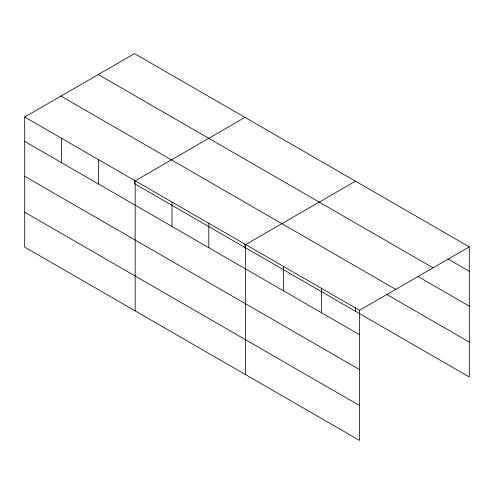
<?xml version="1.0" encoding="UTF-8"?>
<svg xmlns="http://www.w3.org/2000/svg" width="494" height="494" viewBox="0 0 494 494"><rect width="100%" height="100%" fill="white"/><g stroke="black" fill="none" stroke-linecap="round" stroke-linejoin="round"><path stroke-width="0.74" d="M359.478 369.568L359.478 310.3L24.7 117.016L24.7 247.105L359.478 440.389L359.478 369.568L24.7 176.29M134.522 179.909L134.522 183.7L469.3 376.984L469.3 246.895L134.522 53.611L24.7 117.016M244.999 117.393L135.177 180.804L135.177 310.893M355.476 181.174L245.654 244.586L245.654 374.674M359.478 310.3L469.3 246.895M448.002 258.986L469.3 271.28M98.281 74.538L433.059 267.816M418.048 276.572L469.3 306.163M60.941 96.095L395.719 289.373M386.098 294.066L469.3 342.101M24.7 141.407L359.478 334.685M24.7 212.229L359.478 405.506M355.476 307.472L355.476 311.263M321.532 288.391L321.532 312.782M283.593 266.488L283.593 290.88M244.999 243.69L244.999 247.482M208.826 223.325L208.826 247.71M171.998 202.065L171.998 226.45M98.349 159.537L98.349 183.929M61.528 138.277L61.528 162.668"/></g></svg>
